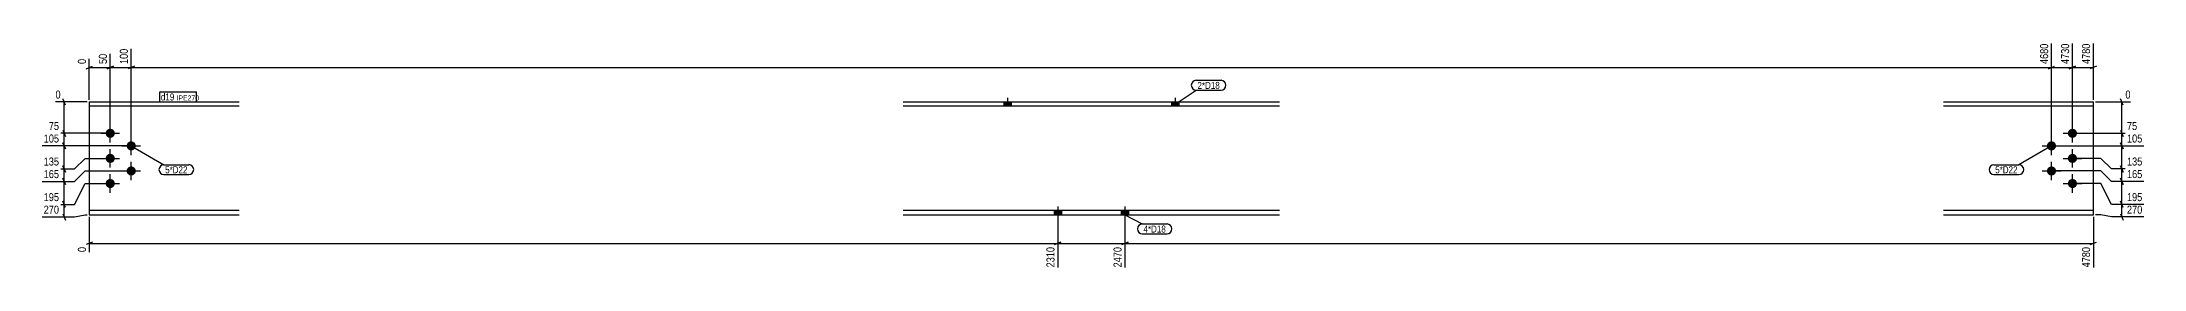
# Model space of a CAD drawing. Header units: millimetres. Extents: x 15 to 16571, y 11 to 554.
# Drawn here: x 15 to 5028, y 11 to 554 of the extents above; entities that cross this region are included whole.
import ezdxf

# ---------------------------------------------------------------- set-up
doc = ezdxf.new("R2010")
doc.units = ezdxf.units.MM
for name, color, linetype in [('MÅLSÆTNING', 7, 'Continuous'), ('STÅL', 7, 'Continuous'), ('TEKST', 7, 'Continuous')]:
    doc.layers.add(name, color=color, linetype=linetype)
doc.styles.add('Arial Narrow', font='ARIALN.TTF', dxfattribs={"height": 0.2})

msp = doc.modelspace()

# ---------------------------------------------------------------- hatches: boundary and pattern name
at = {"layer": 'STÅL', "linetype": 'Continuous'}
for points in [[(2308.3, 400.2), (2326.3, 400.2), (2326.3, 410.4), (2308.3, 410.4)], [(2708.3, 400.2), (2726.3, 400.2), (2726.3, 410.4), (2708.3, 410.4)], [(166.3, 335.4, -1), (188.3, 335.4, -1)], [(216.3, 305.4, -1), (238.3, 305.4, -1)], [(4796.3, 305.4, -1), (4818.3, 305.4, -1)], [(4846.3, 335.4, -1), (4868.3, 335.4, -1)], [(166.3, 275.4, -1), (188.3, 275.4, -1)], [(216.3, 245.4, -1), (238.3, 245.4, -1)], [(4796.3, 245.4, -1), (4818.3, 245.4, -1)], [(4846.3, 275.4, -1), (4868.3, 275.4, -1)], [(166.3, 215.4, -1), (188.3, 215.4, -1)], [(4846.3, 215.4, -1), (4868.3, 215.4, -1)], [(2446.3, 150.6), (2428.3, 150.6), (2428.3, 140.4), (2446.3, 140.4)], [(2446.3, 150.6), (2428.3, 150.6), (2428.3, 140.4), (2446.3, 140.4)], [(2606.3, 150.6), (2588.3, 150.6), (2588.3, 140.4), (2606.3, 140.4)], [(2606.3, 150.6), (2588.3, 150.6), (2588.3, 140.4), (2606.3, 140.4)]]:
    msp.add_hatch(color=3, dxfattribs=at).paths.add_polyline_path(points)

# ---------------------------------------------------------------- linework, layer by layer
at = {"layer": 'MÅLSÆTNING', "color": 7, "linetype": 'Continuous'}
for p, q in [((127.3, 415.4), (127.3, 513.2)), ((177.3, 340.4), (177.3, 525.3)), ((227.3, 310.4), (227.3, 537.5)), ((227.3, 310.4), (227.3, 537.5)), ((4807.3, 310.4), (4807.3, 549.7)), ((4857.3, 340.4), (4857.3, 549.7)), ((4907.3, 415.4), (4907.3, 549.7)), ((119.8, 489.5), (134.8, 495.5)), ((169.8, 489.5), (184.8, 495.5)), ((177.3, 492.5), (227.3, 492.5)), ((234.8, 495.5), (219.8, 489.5)), ((234.8, 495.5), (219.8, 489.5)), ((4799.8, 489.5), (4814.8, 495.5)), ((4849.8, 489.5), (4864.8, 495.5)), ((4857.3, 492.5), (4907.3, 492.5)), ((4914.8, 495.5), (4899.8, 489.5)), ((122.3, 410.4), (46.7, 410.4)), ((70.3, 402.9), (64.3, 417.9)), ((67.3, 335.4), (67.3, 410.4)), ((4912.3, 410.4), (4995.8, 410.4)), ((4978.1, 402.9), (4972.1, 417.9)), ((4975.1, 335.4), (4975.1, 410.4)), ((222.3, 305.4), (15, 305.4)), ((222.3, 305.4), (15, 305.4)), ((172.3, 335.4), (27.2, 335.4)), ((172.3, 335.4), (27.2, 335.4)), ((64.3, 342.9), (70.3, 327.9)), ((64.3, 342.9), (70.3, 327.9)), ((70.3, 297.9), (64.3, 312.9)), ((64.3, 312.9), (70.3, 297.9)), ((67.3, 305.4), (67.3, 335.4)), ((67.3, 250.4), (67.3, 305.4)), ((4812.3, 305.4), (5027.5, 305.4)), ((4812.3, 305.4), (5027.5, 305.4)), ((4862.3, 335.4), (5015.3, 335.4)), ((4862.3, 335.4), (5015.3, 335.4)), ((4972.1, 342.9), (4978.1, 327.9)), ((4972.1, 342.9), (4978.1, 327.9)), ((4978.1, 297.9), (4972.1, 312.9)), ((4972.1, 312.9), (4978.1, 297.9)), ((4975.1, 305.4), (4975.1, 335.4)), ((4975.1, 250.4), (4975.1, 305.4)), ((70.3, 242.9), (64.3, 257.9)), ((64.3, 257.9), (70.3, 242.9)), ((92.3, 250.4), (117.3, 275.4)), ((92.3, 250.4), (117.3, 275.4)), ((117.3, 275.4), (172.3, 275.4)), ((117.3, 275.4), (172.3, 275.4)), ((4925.1, 275.4), (4862.3, 275.4)), ((4925.1, 275.4), (4862.3, 275.4)), ((4950.1, 250.4), (4925.1, 275.4)), ((4950.1, 250.4), (4925.1, 275.4)), ((4978.1, 242.9), (4972.1, 257.9)), ((4972.1, 257.9), (4978.1, 242.9)), ((15, 250.4), (92.3, 250.4)), ((15, 250.4), (92.3, 250.4)), ((15, 220.4), (92.3, 220.4)), ((15, 220.4), (92.3, 220.4)), ((70.3, 212.9), (64.3, 227.9)), ((64.3, 227.9), (70.3, 212.9)), ((67.3, 220.4), (67.3, 250.4)), ((67.3, 165.4), (67.3, 220.4)), ((92.3, 220.4), (117.3, 245.4)), ((92.3, 220.4), (117.3, 245.4)), ((92.3, 165.4), (117.3, 215.4)), ((92.3, 165.4), (117.3, 215.4)), ((117.3, 245.4), (222.3, 245.4)), ((117.3, 245.4), (222.3, 245.4)), ((117.3, 215.4), (172.3, 215.4)), ((117.3, 215.4), (172.3, 215.4)), ((4925.1, 245.4), (4812.3, 245.4)), ((4925.1, 245.4), (4812.3, 245.4)), ((4925.1, 215.4), (4862.3, 215.4)), ((4925.1, 215.4), (4862.3, 215.4)), ((4950.1, 220.4), (4925.1, 245.4)), ((4950.1, 220.4), (4925.1, 245.4)), ((4950.1, 165.4), (4925.1, 215.4)), ((4950.1, 165.4), (4925.1, 215.4)), ((5027.5, 250.4), (4950.1, 250.4)), ((5027.5, 250.4), (4950.1, 250.4)), ((15, 165.4), (92.3, 165.4)), ((15, 165.4), (92.3, 165.4)), ((70.3, 157.9), (64.3, 172.9)), ((70.3, 157.9), (64.3, 172.9)), ((67.3, 135.4), (67.3, 165.4)), ((5027.5, 165.4), (4950.1, 165.4)), ((4978.1, 157.9), (4972.1, 172.9)), ((4975.1, 135.4), (4975.1, 165.4)), ((15, 135.4), (92.3, 135.4)), ((64.3, 142.9), (70.3, 127.9)), ((92.3, 135.4), (117.3, 140.4)), ((117.3, 140.4), (122.3, 140.4)), ((127.3, 135.4), (127.3, 51.6)), ((2437.3, 108), (2437.3, 15)), ((2597.3, 108), (2597.3, 15)), ((2597.3, 108), (2597.3, 15)), ((4907.3, 135.4), (4907.3, 15)), ((4925.1, 140.4), (4912.3, 140.4)), ((4950.1, 135.4), (4925.1, 140.4)), ((5027.5, 135.4), (4950.1, 135.4)), ((4972.1, 142.9), (4978.1, 127.9)), ((134.8, 75.3), (119.8, 69.3)), ((127.3, 72.3), (2437.3, 72.3)), ((2429.8, 69.3), (2444.8, 75.3)), ((2604.8, 75.3), (2589.8, 69.3)), ((2589.8, 69.3), (2604.8, 75.3)), ((2597.3, 72.3), (4907.3, 72.3)), ((4899.8, 69.3), (4914.8, 75.3))]:
    msp.add_line(p, q, dxfattribs=at)
at = {"layer": 'STÅL', "color": 2, "linetype": 'Continuous'}
for p, q in [((127.3, 410.4), (127.3, 140.4)), ((127.3, 410.4), (484.7, 410.4)), ((2068.3, 410.4), (2965.9, 410.4)), ((4550, 410.4), (4907.3, 410.4)), ((4907.3, 140.4), (4907.3, 410.4)), ((484.7, 400.2), (127.3, 400.2)), ((2965.9, 400.2), (2068.3, 400.2)), ((4907.3, 400.2), (4550, 400.2)), ((484.7, 150.6), (127.3, 150.6)), ((2965.9, 150.6), (2068.3, 150.6)), ((4907.3, 150.6), (4550, 150.6)), ((127.3, 140.4), (484.7, 140.4)), ((2068.3, 140.4), (2965.9, 140.4)), ((4550, 140.4), (4907.3, 140.4))]:
    msp.add_line(p, q, dxfattribs=at)
at = {"layer": 'STÅL', "color": 3, "linetype": 'Continuous'}
for p, q in [((2308.3, 410.4), (2308.3, 400.2)), ((2317.3, 420.4), (2317.3, 400.2)), ((2326.3, 410.4), (2326.3, 400.2)), ((2708.3, 410.4), (2708.3, 400.2)), ((2717.3, 420.4), (2717.3, 400.2)), ((2726.3, 410.4), (2726.3, 400.2)), ((177.3, 313.4), (177.3, 357.4)), ((4857.3, 313.4), (4857.3, 357.4)), ((155.3, 335.4), (199.3, 335.4)), ((205.3, 305.4), (249.3, 305.4)), ((227.3, 283.4), (227.3, 327.4)), ((4785.3, 305.4), (4829.3, 305.4)), ((4807.3, 283.4), (4807.3, 327.4)), ((4835.3, 335.4), (4879.3, 335.4)), ((155.3, 275.4), (199.3, 275.4)), ((177.3, 253.4), (177.3, 297.4)), ((227.3, 223.4), (227.3, 267.4)), ((4807.3, 223.4), (4807.3, 267.4)), ((4835.3, 275.4), (4879.3, 275.4)), ((4857.3, 253.4), (4857.3, 297.4)), ((155.3, 215.4), (199.3, 215.4)), ((177.3, 193.4), (177.3, 237.4)), ((205.3, 245.4), (249.3, 245.4)), ((4785.3, 245.4), (4829.3, 245.4)), ((4835.3, 215.4), (4879.3, 215.4)), ((4857.3, 193.4), (4857.3, 237.4)), ((2428.3, 150.6), (2428.3, 140.4)), ((2428.3, 150.6), (2428.3, 140.4)), ((2437.3, 160.6), (2437.3, 95.6)), ((2437.3, 160.6), (2437.3, 95.6)), ((2446.3, 150.6), (2446.3, 140.4)), ((2446.3, 150.6), (2446.3, 140.4)), ((2588.3, 150.6), (2588.3, 140.4)), ((2588.3, 150.6), (2588.3, 140.4)), ((2597.3, 160.6), (2597.3, 95.6)), ((2597.3, 160.6), (2597.3, 95.6)), ((2606.3, 150.6), (2606.3, 140.4)), ((2606.3, 150.6), (2606.3, 140.4))]:
    msp.add_line(p, q, dxfattribs=at)

# ---------------------------------------------------------------- wipeouts: each hides what was drawn before it
at = {"color": 0}
for points in [[(2823.7, 441.5), (2823.7, 459), (2770.4, 459), (2770.4, 441.5)], [(361.6, 239.9), (361.6, 257.4), (308.3, 257.4), (308.3, 239.9)], [(4726.4, 239.9), (4726.4, 257.4), (4673.1, 257.4), (4673.1, 239.9)]]:
    msp.add_wipeout(points, dxfattribs=at).dxf.layer = 'TEKST'

# ---------------------------------------------------------------- next in the draw order: wipeouts: each hides what was drawn before it
at = {"color": 0, "linetype": 'Continuous'}
for points in [[(4903.3, 553.7), (4875.3, 553.7), (4875.3, 497), (4903.3, 497)], [(62.8, 414.4), (62.8, 442.4), (42.7, 442.4), (42.7, 414.4)], [(4999.8, 414.4), (4999.8, 442.4), (4979.6, 442.4), (4979.6, 414.4)], [(59.2, 339.4), (59.2, 367.4), (26.8, 367.4), (26.8, 339.4)], [(5015.7, 339.4), (5015.7, 367.4), (4983.3, 367.4), (4983.3, 339.4)], [(59.2, 254.4), (59.2, 282.4), (14.6, 282.4), (14.6, 254.4)], [(59.2, 169.4), (59.2, 197.4), (14.6, 197.4), (14.6, 169.4)], [(5027.9, 169.4), (5027.9, 197.4), (4983.3, 197.4), (4983.3, 169.4)], [(123.3, 67.7), (95.3, 67.7), (95.3, 47.6), (123.3, 47.6)], [(2433.3, 67.7), (2405.3, 67.7), (2405.3, 11), (2433.3, 11)], [(4903.3, 67.7), (4875.3, 67.7), (4875.3, 11), (4903.3, 11)]]:
    msp.add_wipeout(points, dxfattribs=at).dxf.layer = 'MÅLSÆTNING'
at = {"color": 0}
for points in [[(2823.7, 441.5), (2823.7, 459), (2770.4, 459), (2770.4, 441.5)], [(330.1, 413.9), (330.1, 431.4), (298.2, 431.4), (298.2, 413.9)], [(361.6, 239.9), (361.6, 257.4), (308.3, 257.4), (308.3, 239.9)], [(4726.4, 239.9), (4726.4, 257.4), (4673.1, 257.4), (4673.1, 239.9)], [(2694.9, 98.2), (2694.9, 115.7), (2641.7, 115.7), (2641.7, 98.2)]]:
    msp.add_wipeout(points, dxfattribs=at).dxf.layer = 'TEKST'

# ---------------------------------------------------------------- next in the draw order: linework, layer by layer
at = {"layer": 'MÅLSÆTNING', "color": 7, "linetype": 'Continuous'}
for p, q in [((4857.3, 340.4), (4857.3, 549.7)), ((4807.3, 492.5), (4857.3, 492.5)), ((4864.8, 495.5), (4849.8, 489.5)), ((5027.5, 220.4), (4950.1, 220.4)), ((5027.5, 220.4), (4950.1, 220.4)), ((4978.1, 212.9), (4972.1, 227.9)), ((4972.1, 227.9), (4978.1, 212.9)), ((4975.1, 220.4), (4975.1, 250.4)), ((2437.3, 108), (2437.3, 15)), ((2444.8, 75.3), (2429.8, 69.3)), ((2437.3, 72.3), (2597.3, 72.3))]:
    msp.add_line(p, q, dxfattribs=at)
at = {"layer": 'TEKST', "color": 7, "linetype": 'Continuous'}
for p, q in [((2767.4, 462), (2826.7, 462)), ((2717.3, 405.3), (2767.4, 438.5)), ((2767.4, 438.5), (2826.7, 438.5)), ((227.3, 305.4), (305.3, 260.4)), ((4807.3, 305.4), (4729.4, 260.4)), ((305.3, 260.4), (364.6, 260.4)), ((4670.1, 260.4), (4729.4, 260.4)), ((305.3, 236.9), (364.6, 236.9)), ((4670.1, 236.9), (4729.4, 236.9))]:
    msp.add_line(p, q, dxfattribs=at)
for centre, radius, start, end in [((2767.4, 450.3), 11.7, 90, 270), ((2826.7, 450.3), 11.7, 270, 90), ((305.3, 248.7), 11.7, 90, 270), ((364.6, 248.7), 11.8, 270, 90), ((4670.1, 248.7), 11.7, 90, 270), ((4729.4, 248.7), 11.7, 270, 90)]:
    msp.add_arc(centre, radius, start, end, dxfattribs=at)

# ---------------------------------------------------------------- next in the draw order: texts
at = {"layer": 'MÅLSÆTNING', "color": 3, "linetype": 'Continuous', "style": 'Arial Narrow'}
for s, height, p in [('4780', 19.09, (4899.3, 501)), ('0', 19.1, (119.3, 51.6)), ('2310', 19.09, (2429.3, 15)), ('4780', 19.09, (4899.3, 15))]:
    msp.add_text(s, height=height, rotation=90.0002, dxfattribs=at).set_placement(p)
for s, height, p in [('0', 19.1, (46.7, 418.4)), ('0', 19.1, (4983.6, 418.4)), ('75', 19.09, (30.8, 343.4)), ('75', 19.09, (4987.3, 343.4)), ('135', 19.09, (18.6, 258.4))]:
    msp.add_text(s, height=height, dxfattribs=at).set_placement(p)
at = {"layer": 'TEKST', "color": 3, "style": 'Arial Narrow'}
for s, p in [('2*D18', (2770.4, 441.5)), ('5*D22', (308.3, 239.9)), ('5*D22', (4673.1, 239.9))]:
    msp.add_text(s, height=16.7, dxfattribs=at).set_placement(p)

# ---------------------------------------------------------------- next in the draw order: wipeouts: each hides what was drawn before it
at = {"color": 0, "linetype": 'Continuous'}
for points in [[(59.2, 139.4), (59.2, 167.4), (14.6, 167.4), (14.6, 139.4)], [(5027.9, 139.4), (5027.9, 167.4), (4983.3, 167.4), (4983.3, 139.4)]]:
    msp.add_wipeout(points, dxfattribs=at).dxf.layer = 'MÅLSÆTNING'
at = {"color": 0}
for points in [[(330.1, 413.9), (330.1, 431.4), (298.2, 431.4), (298.2, 413.9)], [(2694.9, 98.2), (2694.9, 115.7), (2641.7, 115.7), (2641.7, 98.2)]]:
    msp.add_wipeout(points, dxfattribs=at).dxf.layer = 'TEKST'

# ---------------------------------------------------------------- next in the draw order: linework, layer by layer
at = {"layer": 'MÅLSÆTNING', "color": 7, "linetype": 'Continuous'}
for p, q in [((4975.1, 165.4), (4975.1, 220.4)), ((5027.5, 165.4), (4950.1, 165.4)), ((4978.1, 157.9), (4972.1, 172.9))]:
    msp.add_line(p, q, dxfattribs=at)
at = {"layer": 'TEKST', "color": 7, "linetype": 'Continuous'}
for p, q in [((295.2, 410.9), (295.2, 434.4)), ((2597.3, 140.5), (2638.7, 118.7)), ((2638.7, 118.7), (2697.9, 118.7)), ((2638.7, 95.2), (2697.9, 95.2))]:
    msp.add_line(p, q, dxfattribs=at)
for centre, start, end in [((2638.7, 107), 90, 270), ((2697.9, 107), 270, 90)]:
    msp.add_arc(centre, 11.7, start, end, dxfattribs=at)

# ---------------------------------------------------------------- next in the draw order: texts
at = {"layer": 'MÅLSÆTNING', "color": 3, "linetype": 'Continuous', "style": 'Arial Narrow'}
for s, p in [('270', (18.6, 143.4)), ('195', (18.6, 173.4)), ('270', (4987.3, 143.4)), ('195', (4987.3, 173.4))]:
    msp.add_text(s, height=19.09, dxfattribs=at).set_placement(p)
at = {"layer": 'TEKST', "color": 3, "style": 'Arial Narrow'}
msp.add_text('4*D18', height=16.7, dxfattribs=at).set_placement((2641.7, 98.2))

# ---------------------------------------------------------------- next in the draw order: wipeouts: each hides what was drawn before it
at = {"color": 0, "linetype": 'Continuous'}
for points in [[(4853.3, 553.7), (4825.3, 553.7), (4825.3, 497), (4853.3, 497)], [(59.2, 309.4), (59.2, 337.4), (14.6, 337.4), (14.6, 309.4)], [(5027.9, 309.4), (5027.9, 337.4), (4983.3, 337.4), (4983.3, 309.4)], [(59.2, 224.4), (59.2, 252.4), (14.6, 252.4), (14.6, 224.4)], [(5027.9, 254.4), (5027.9, 282.4), (4983.3, 282.4), (4983.3, 254.4)], [(2593.3, 67.7), (2565.3, 67.7), (2565.3, 11), (2593.3, 11)]]:
    msp.add_wipeout(points, dxfattribs=at).dxf.layer = 'MÅLSÆTNING'
at = {"color": 0}
msp.add_wipeout([(380.3, 413.9), (380.3, 426.4), (335.4, 426.4), (335.4, 413.9)], dxfattribs=at).dxf.layer = 'TEKST'

# ---------------------------------------------------------------- next in the draw order: linework, layer by layer
at = {"layer": 'MÅLSÆTNING', "color": 7, "linetype": 'Continuous'}
for p, q in [((4807.3, 310.4), (4807.3, 549.7)), ((227.3, 492.5), (4807.3, 492.5)), ((4799.8, 489.5), (4814.8, 495.5))]:
    msp.add_line(p, q, dxfattribs=at)

# ---------------------------------------------------------------- next in the draw order: texts
at = {"layer": 'MÅLSÆTNING', "color": 3, "linetype": 'Continuous', "style": 'Arial Narrow'}
for s, p in [('4730', (4849.3, 501)), ('2470', (2589.3, 15))]:
    msp.add_text(s, height=19.09, rotation=90.0002, dxfattribs=at).set_placement(p)
for s, p in [('105', (18.6, 313.4)), ('105', (4987.3, 313.4)), ('135', (4987.3, 258.4)), ('165', (18.6, 228.4))]:
    msp.add_text(s, height=19.09, dxfattribs=at).set_placement(p)

# ---------------------------------------------------------------- next in the draw order: wipeouts: each hides what was drawn before it
at = {"color": 0}
msp.add_wipeout([(380.3, 413.9), (380.3, 426.4), (335.4, 426.4), (335.4, 413.9)], dxfattribs=at).dxf.layer = 'TEKST'

# ---------------------------------------------------------------- next in the draw order: linework, layer by layer
at = {"layer": 'TEKST', "color": 7, "linetype": 'Continuous'}
for p, q in [((295.2, 434.4), (383.3, 434.4)), ((295.2, 410.9), (383.3, 410.9)), ((383.3, 410.9), (383.3, 434.4))]:
    msp.add_line(p, q, dxfattribs=at)

# ---------------------------------------------------------------- next in the draw order: texts
at = {"layer": 'TEKST', "color": 3, "style": 'Arial Narrow'}
for s, height, p in [('d19', 16.7, (298.2, 413.9)), ('IPE270', 11.93, (335.4, 413.9))]:
    msp.add_text(s, height=height, dxfattribs=at).set_placement(p)

# ---------------------------------------------------------------- next in the draw order: wipeouts: each hides what was drawn before it
at = {"color": 0, "linetype": 'Continuous'}
for points in [[(4803.3, 553.7), (4775.3, 553.7), (4775.3, 497), (4803.3, 497)], [(223.3, 541.5), (195.3, 541.5), (195.3, 497), (223.3, 497)], [(5027.9, 224.4), (5027.9, 252.4), (4983.3, 252.4), (4983.3, 224.4)]]:
    msp.add_wipeout(points, dxfattribs=at).dxf.layer = 'MÅLSÆTNING'

# ---------------------------------------------------------------- next in the draw order: linework, layer by layer
at = {"layer": 'MÅLSÆTNING', "color": 7, "linetype": 'Continuous'}
for p, q in [((177.3, 340.4), (177.3, 525.3)), ((127.3, 492.5), (177.3, 492.5)), ((184.8, 495.5), (169.8, 489.5))]:
    msp.add_line(p, q, dxfattribs=at)

# ---------------------------------------------------------------- next in the draw order: texts
at = {"layer": 'MÅLSÆTNING', "color": 3, "linetype": 'Continuous', "style": 'Arial Narrow'}
for s, p in [('100', (219.3, 501)), ('4680', (4799.3, 501))]:
    msp.add_text(s, height=19.09, rotation=90.0002, dxfattribs=at).set_placement(p)
msp.add_text('165', height=19.09, dxfattribs=at).set_placement((4987.3, 228.4))

# ---------------------------------------------------------------- next in the draw order: wipeouts: each hides what was drawn before it
at = {"color": 0, "linetype": 'Continuous'}
msp.add_wipeout([(173.3, 529.3), (145.3, 529.3), (145.3, 497), (173.3, 497)], dxfattribs=at).dxf.layer = 'MÅLSÆTNING'

# ---------------------------------------------------------------- next in the draw order: texts
at = {"layer": 'MÅLSÆTNING', "color": 3, "linetype": 'Continuous', "style": 'Arial Narrow'}
msp.add_text('50', height=19.09, rotation=90.0002, dxfattribs=at).set_placement((169.3, 501))

# ---------------------------------------------------------------- next in the draw order: wipeouts: each hides what was drawn before it
at = {"color": 0, "linetype": 'Continuous'}
msp.add_wipeout([(123.3, 517.2), (95.3, 517.2), (95.3, 497), (123.3, 497)], dxfattribs=at).dxf.layer = 'MÅLSÆTNING'

# ---------------------------------------------------------------- next in the draw order: texts
at = {"layer": 'MÅLSÆTNING', "color": 3, "linetype": 'Continuous', "style": 'Arial Narrow'}
msp.add_text('0', height=19.1, rotation=90.0002, dxfattribs=at).set_placement((119.3, 501))

doc.saveas('drawing.dxf')
